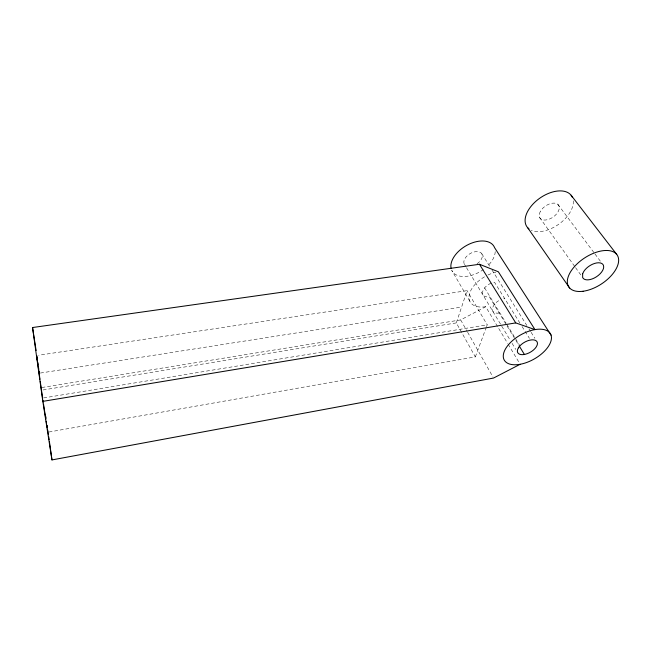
<?xml version="1.0" encoding="UTF-8"?>
<svg xmlns="http://www.w3.org/2000/svg" width="651" height="651" viewBox="0 0 651 651"><rect width="100%" height="100%" fill="white"/><g stroke="black" fill="none" stroke-linecap="round" stroke-linejoin="round"><path stroke-width="0.49" stroke-dasharray="3.25 2.44" d="M48.915 432.02L475.336 356.894L456.31 322.904L467.084 290.647L38.669 355.251M475.336 356.894L486.167 327.64M486.517 326.696L487.217 324.816L467.084 290.647M491.131 283.201A10.473 6.03 -30.4 0 0 484.596 287.848L482.505 291.705A10.473 6.03 -30.4 0 0 487.851 296.962L489.316 296.775L518.595 344.924M41.843 387.516L460.664 319.918L485.719 306.735L507.625 343.362M43.593 397.948L487.217 324.816M43.031 389.957L456.31 322.904M40.403 373.047L461.6 307.069M499.179 312.993L497.698 313.196A10.644 5.965 -30.1 0 1 492.359 308.013L494.524 304.155A10.644 5.965 -30.1 0 1 498.699 300.721M503.736 298.663L504.655 298.54M557.85 204.365L594.566 253.434M594.99 253.996L601.182 262.28M539.614 217.515L574.979 266.829M575.565 267.651L581.465 275.869M481.789 253.752L489.829 266.56M491.977 269.978L526.83 325.484M528.97 328.901L530.581 331.465M531.118 332.319L534.87 338.292M519.954 323.124L494.54 282.298L493.637 282.412A10.473 6.03 -30.4 0 0 491.969 282.884M522.069 326.509L529.45 338.374M484.596 287.848L506.161 323.262M506.69 324.133L519.384 344.981M464.456 264.298L466.002 266.853M466.515 267.707L510.01 339.871M512.101 343.346L515.763 349.416M508.154 344.233L519.107 362.542M469.794 301.193L451.729 270.344A24.307 14.729 -30.9 0 0 483.262 269.628M460.664 319.918L467.141 331.367M467.638 332.254L493.043 377.165M485.719 306.735A25.096 14.46 -30.4 0 1 469.005 297.116A25.096 14.46 -30.4 0 1 486.281 275.837M487.981 274.991A25.096 14.46 -30.4 0 1 495.802 272.248M495.216 251.644A24.307 14.729 -30.9 0 1 488.519 265.103M477.077 263.728A10.139 6.144 -30.9 0 0 479.559 251.994A10.139 6.144 -30.9 0 0 464.635 259.082L463.951 261.002A10.139 6.144 -30.9 0 0 465.611 265.445M573.279 200.85A27.147 16.104 -34.8 0 1 558.558 224.375A27.147 16.104 -34.8 0 1 531.265 230.283M540.346 211.461L539.419 213.674A11.327 6.722 -34.7 0 0 551.34 218.166A11.327 6.722 -34.7 0 0 557.264 203.934A11.327 6.722 -34.7 0 0 540.346 211.461"/><path stroke-width="0.98" d="M520.149 364.283L493.539 378.052L51.974 459.923L42.82 401.374L32.55 327.534L479.462 264.265L498.34 271.768L534.984 329.618L515.73 322.904L42.82 401.374M571.114 195.251L616.733 254.427M527.733 227.785L569.69 288.067M551.047 335.119A26.585 13.834 -29.6 0 0 511.605 341.441A26.585 13.834 -29.6 0 0 519.441 364.405A26.585 13.834 -29.6 0 0 551.047 335.119L494.589 247.673A24.307 14.729 -30.9 0 0 468.736 244.345A24.307 14.729 -30.9 0 0 451.11 268.489M479.462 264.265L515.73 322.904M519.124 345.787L524.372 354.421M32.55 327.534L36.114 350.531M37.197 357.529L37.506 359.523M37.424 360.459L36.659 355.552L39.971 379.313M37.725 362.42L38.035 364.381M38.49 367.319L38.791 369.28M39.101 371.241L39.402 373.202M42.901 400.121L43.218 402.123M43.527 404.133L45.879 419.171M46.188 421.173L46.498 423.174M46.815 425.184L47.124 427.186M47.442 429.188L47.905 432.199L47.49 429.196M48.174 432.769L48.459 434.778M48.744 436.788L49.167 439.807M49.443 441.817L51.974 459.923M45.668 416.168L45.952 418.17M46.929 425.184L47.206 427.186M40.248 381.291L42.592 398.111M528.986 228.924A27.147 16.104 -34.8 0 1 539.248 198.579A27.147 16.104 -34.8 0 1 572.424 197.432M582.661 273.729L582.645 277.513A12.092 6.461 -33.3 0 0 594.257 278.042A12.092 6.461 -33.3 0 0 603.705 267.016L603.404 265.25A12.092 6.461 -33.3 0 0 594.534 263.46A12.092 6.461 -33.3 0 0 583.744 271.516L582.661 273.729M518.424 347.797L517.553 349.709A11.091 5.769 -29.5 0 0 522.843 354.657L525.3 354.274A11.091 5.769 -29.5 0 0 536.31 346.82L537.221 344.924A11.091 5.769 -29.5 0 0 532.054 339.838L529.564 340.213A11.091 5.769 -29.5 0 0 519.913 345.852L518.424 347.797M583.052 291.257A28.978 15.494 -33.3 0 0 618.45 258.146A28.978 15.494 -33.3 0 0 577.445 263.549A28.978 15.494 -33.3 0 0 583.052 291.257"/></g></svg>
